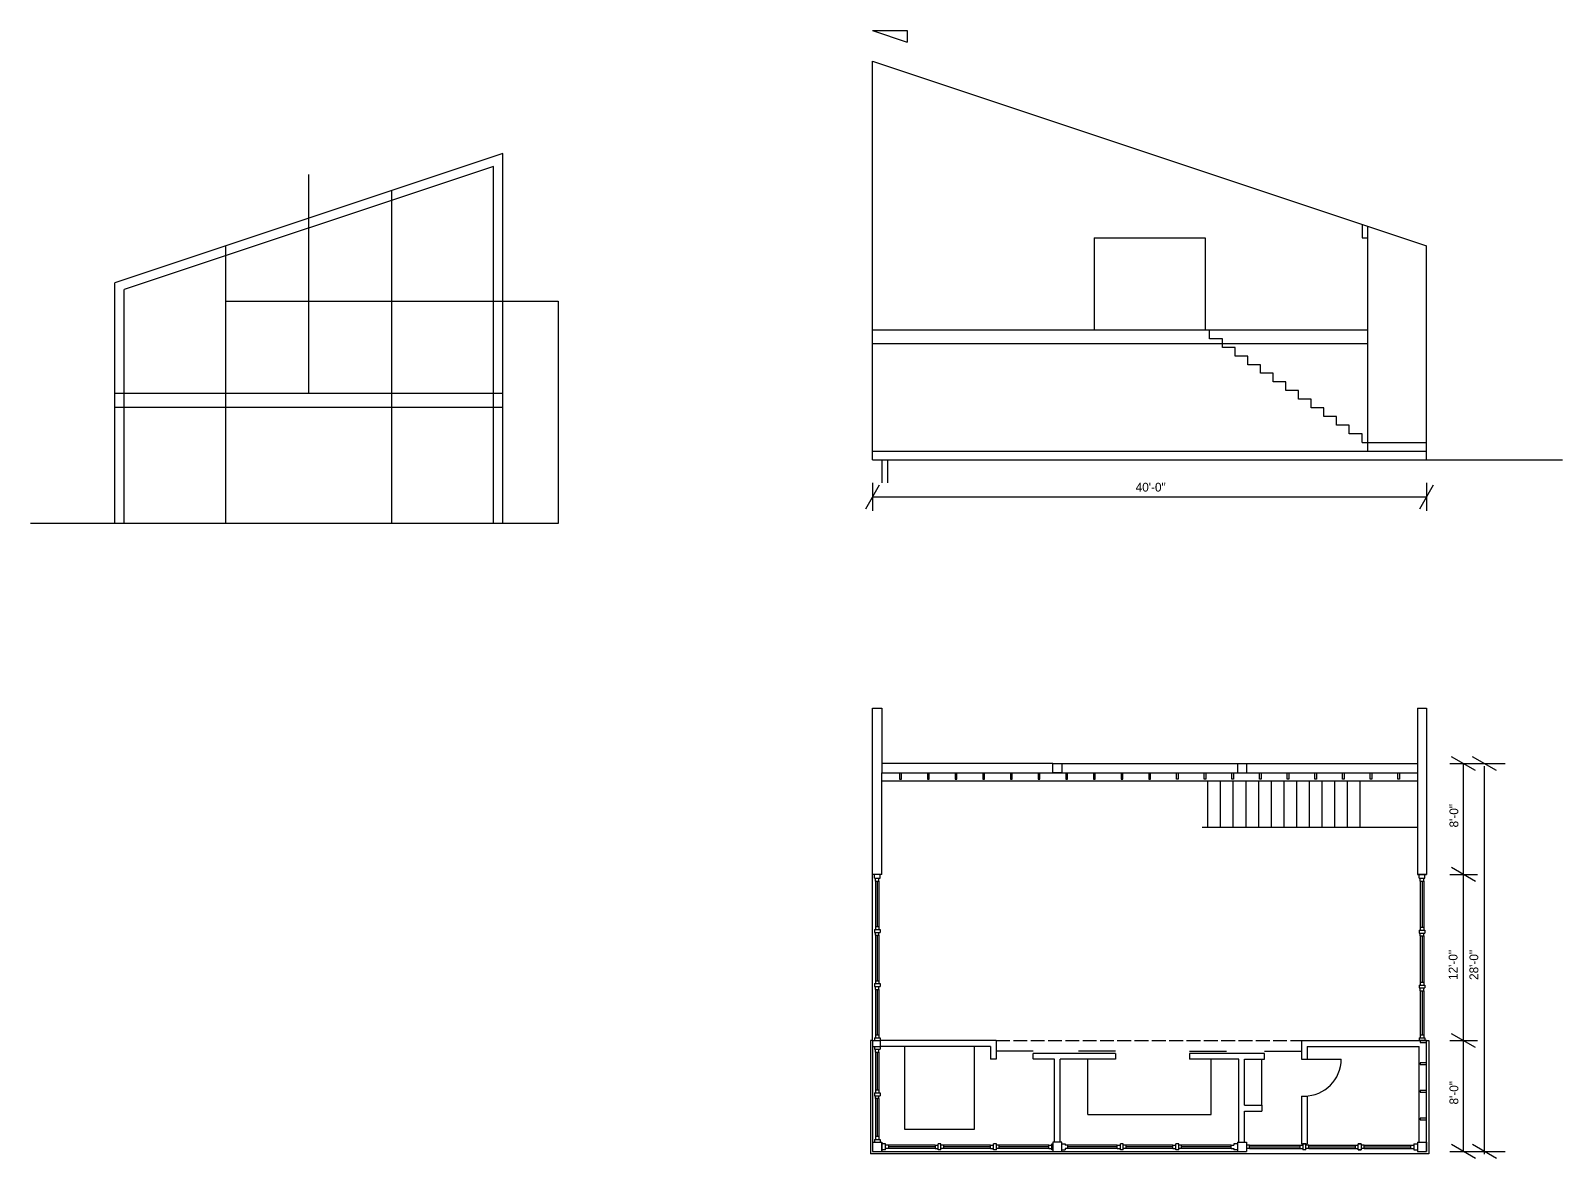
# Model space of a CAD drawing. Header units: inches. Extents: x 683 to 9370, y 1327 to 3956.
# Drawn here: x 683 to 2010, y 2825 to 3802 of the extents above; entities that cross this region are included whole.
import ezdxf

# ---------------------------------------------------------------- set-up
doc = ezdxf.new("R2010")
doc.units = ezdxf.units.IN
doc.header["$MEASUREMENT"] = 0
doc.linetypes.add('ACAD_ISO02W100', pattern=[15, 12, -3])
for name, color, linetype in [('const', 253, 'Continuous'), ('e1', 253, 'Continuous'), ('e2', 251, 'Continuous'), ('glass', 172, 'Continuous'), ('millwork', 40, 'Continuous'), ('sills', 105, 'Continuous'), ('soffit', 253, 'ACAD_ISO02W100'), ('stairs', 140, 'Continuous'), ('walls', 7, 'Continuous')]:
    doc.layers.add(name, color=color, linetype=linetype)

msp = doc.modelspace()

# ---------------------------------------------------------------- linework, layer by layer
at = {"layer": 'const'}
for p, q in [((1412.3, 3429.8), (1412.3, 3775.3)), ((1841.3, 3437.3), (1841.3, 3632.3)), ((1892.3, 3429.8), (1892.3, 3615.3)), ((1704.3, 3534.8), (1704.3, 3542.3)), ((1715.3, 3534.8), (1704.3, 3534.8)), ((1715.3, 3527.3), (1715.3, 3534.8)), ((1726.3, 3527.3), (1715.3, 3527.3)), ((1726.3, 3519.8), (1726.3, 3527.3)), ((1737.3, 3519.8), (1726.3, 3519.8)), ((1737.3, 3512.3), (1737.3, 3519.8)), ((1748.3, 3512.3), (1737.3, 3512.3)), ((1748.3, 3504.8), (1748.3, 3512.3)), ((1759.3, 3504.8), (1748.3, 3504.8)), ((1759.3, 3497.3), (1759.3, 3504.8)), ((1770.3, 3497.3), (1759.3, 3497.3)), ((1770.3, 3489.8), (1770.3, 3497.3)), ((1781.3, 3489.8), (1770.3, 3489.8)), ((1781.3, 3482.3), (1781.3, 3489.8)), ((1792.3, 3482.3), (1781.3, 3482.3)), ((1792.3, 3474.8), (1792.3, 3482.3)), ((1803.3, 3474.8), (1792.3, 3474.8)), ((1803.3, 3467.3), (1803.3, 3474.8)), ((1814.3, 3467.3), (1803.3, 3467.3)), ((1814.3, 3459.8), (1814.3, 3467.3)), ((1825.3, 3459.8), (1814.3, 3459.8)), ((1825.3, 3452.3), (1825.3, 3459.8)), ((1836.3, 3452.3), (1825.3, 3452.3)), ((1836.3, 3444.8), (1836.3, 3452.3)), ((1412.3, 3437.3), (1892.3, 3437.3)), ((1836.3, 3444.8), (1892.3, 3444.8)), ((1412.3, 3429.8), (2009.9, 3429.8)), ((1406.3, 3387.5), (1418.3, 3408.2)), ((1412.3, 3409.8), (1412.3, 3385.8)), ((1412.3, 3397.8), (1892.3, 3397.8)), ((1886.3, 3387.5), (1898.3, 3408.2)), ((1892.3, 3409.8), (1892.3, 3385.8)), ((1934.7, 3160.7), (1913.9, 3172.7)), ((1952.7, 3160.7), (1931.9, 3172.7)), ((1912.3, 3166.7), (1960.3, 3166.7)), ((1924.3, 2830.7), (1924.3, 3166.7)), ((1942.3, 2828.5), (1942.3, 3164.5)), ((1912.3, 3070.7), (1936.3, 3070.7)), ((1934.7, 3064.7), (1913.9, 3076.7)), ((1912.3, 2926.7), (1936.3, 2926.7)), ((1934.7, 2920.7), (1913.9, 2932.7)), ((1912.3, 2830.7), (1960.3, 2830.7)), ((1934.7, 2824.7), (1913.9, 2836.7)), ((1952.7, 2824.7), (1931.9, 2836.7))]:
    msp.add_line(p, q, dxfattribs=at)
at = {"layer": 'e1'}
for p, q in [((1412.3, 2926.7), (1412.3, 3070.7)), ((1410.3, 2926.7), (1410.3, 2828.7)), ((1412.3, 2926.7), (1410.3, 2926.7)), ((1892.3, 2926.7), (1894.3, 2926.7)), ((1894.3, 2926.7), (1894.3, 2828.7)), ((1894.3, 2828.7), (1410.3, 2828.7))]:
    msp.add_line(p, q, dxfattribs=at)
at = {"layer": 'e2'}
for p, q in [((1568.3, 3166.7), (1420.3, 3166.7)), ((1576.3, 3166.7), (1728.3, 3166.7)), ((1736.3, 3166.7), (1884.3, 3166.7)), ((1412.3, 2921.7), (1412.3, 2838.7)), ((1440.3, 2849.7), (1440.3, 2921.7)), ((1500.3, 2921.7), (1500.3, 2849.7)), ((1500.3, 2849.7), (1440.3, 2849.7)), ((1420.3, 2830.7), (1568.3, 2830.7)), ((1576.3, 2830.7), (1728.3, 2830.7))]:
    msp.add_line(p, q, dxfattribs=at)
at = {"layer": 'glass'}
for p, q in [((1414.8, 3064.9), (1414.8, 3025.5)), ((1417.8, 3064.9), (1417.8, 3025.5)), ((1886.8, 3064.9), (1886.8, 3024.9)), ((1889.8, 3064.9), (1889.8, 3024.9)), ((1414.8, 3018), (1414.8, 2978.6)), ((1417.8, 3018), (1417.8, 2978.6)), ((1886.8, 3017.4), (1886.8, 2977.4)), ((1889.8, 3017.4), (1889.8, 2977.4)), ((1414.8, 2971.1), (1414.8, 2931.7)), ((1417.8, 2971.1), (1417.8, 2931.7)), ((1886.8, 2969.9), (1886.8, 2931.7)), ((1889.8, 2969.9), (1889.8, 2931.7)), ((1414.8, 2916.7), (1414.8, 2884)), ((1417.8, 2916.7), (1417.8, 2884)), ((1414.8, 2876.5), (1414.8, 2843.7)), ((1417.8, 2876.5), (1417.8, 2843.7)), ((1466.5, 2836.2), (1426, 2836.2)), ((1466.5, 2833.2), (1426, 2833.2)), ((1514.5, 2836.2), (1474, 2836.2)), ((1514.5, 2833.2), (1474, 2833.2)), ((1565, 2836.2), (1522, 2836.2)), ((1565, 2833.2), (1522, 2833.2)), ((1624.3, 2836.2), (1581.5, 2836.2)), ((1624.3, 2833.2), (1581.5, 2833.2)), ((1672.3, 2836.2), (1632, 2836.2)), ((1672.3, 2833.2), (1632, 2833.2)), ((1722.8, 2836.2), (1680, 2836.2)), ((1722.8, 2833.2), (1680, 2833.2)), ((1738.8, 2836.2), (1782.6, 2836.2)), ((1738.8, 2833.2), (1782.6, 2833.2)), ((1790.1, 2836.2), (1830.6, 2836.2)), ((1790.1, 2833.2), (1830.6, 2833.2)), ((1838.1, 2836.2), (1878.6, 2836.2)), ((1838.1, 2833.2), (1878.6, 2833.2))]:
    msp.add_line(p, q, dxfattribs=at)
at = {"layer": 'millwork'}
for p, q in [((1416.3, 3064.9), (1416.3, 3025.5)), ((1888.3, 3064.9), (1888.3, 3024.9)), ((1416.3, 3018), (1416.3, 2978.6)), ((1888.3, 3017.4), (1888.3, 2977.4)), ((1416.3, 2971.1), (1416.3, 2931.7)), ((1888.3, 2969.9), (1888.3, 2931.7)), ((1416.3, 2916.7), (1416.3, 2884)), ((1551.3, 2917.7), (1519.3, 2917.7)), ((1622.8, 2917.7), (1590.8, 2917.7)), ((1598.8, 2862.7), (1598.8, 2910.7)), ((1686.8, 2917.7), (1718.8, 2917.7)), ((1705.5, 2862.7), (1705.5, 2910.7)), ((1749.5, 2870.7), (1749.5, 2910.7)), ((1751.8, 2917.7), (1783.3, 2917.7)), ((1786.3, 2910.7), (1818.3, 2910.7)), ((1416.3, 2876.5), (1416.3, 2843.7)), ((1598.8, 2862.7), (1705.5, 2862.7)), ((1466.5, 2834.7), (1426, 2834.7)), ((1514.5, 2834.7), (1474, 2834.7)), ((1565, 2834.7), (1522, 2834.7)), ((1624.3, 2834.7), (1581.5, 2834.7)), ((1672.3, 2834.7), (1632, 2834.7)), ((1722.8, 2834.7), (1680, 2834.7)), ((1738.8, 2834.7), (1782.6, 2834.7)), ((1790.1, 2834.7), (1830.6, 2834.7)), ((1838.1, 2834.7), (1878.6, 2834.7))]:
    msp.add_line(p, q, dxfattribs=at)
msp.add_arc((1786.3, 2910.7), 32, 270, 0, dxfattribs=at)
at = {"layer": 'sills'}
for p, q in [((1604.3, 3622.3), (1700.3, 3622.3)), ((1604.3, 3622.3), (1604.3, 3542.3)), ((1700.3, 3622.3), (1700.3, 3542.3)), ((1420.3, 3429.8), (1420.3, 3409.8)), ((1425.3, 3429.8), (1425.3, 3409.8))]:
    msp.add_line(p, q, dxfattribs=at)
at = {"layer": 'soffit'}
msp.add_line((1519.3, 2926.7), (1783.8, 2926.7), dxfattribs=at)
at = {"layer": 'stairs'}
for p, q in [((1702.8, 3111.7), (1702.8, 3151.7)), ((1713.8, 3111.7), (1713.8, 3151.7)), ((1724.8, 3111.7), (1724.8, 3151.7)), ((1735.8, 3111.7), (1735.8, 3151.7)), ((1746.8, 3111.7), (1746.8, 3151.7)), ((1757.8, 3111.7), (1757.8, 3151.7)), ((1768.8, 3111.7), (1768.8, 3151.7)), ((1779.8, 3111.7), (1779.8, 3151.7)), ((1790.8, 3111.7), (1790.8, 3151.7)), ((1801.8, 3111.7), (1801.8, 3151.7)), ((1812.8, 3111.7), (1812.8, 3151.7)), ((1823.8, 3111.7), (1823.8, 3151.7)), ((1834.8, 3111.7), (1834.8, 3151.7)), ((1697.8, 3111.7), (1884.3, 3111.7))]:
    msp.add_line(p, q, dxfattribs=at)
at = {"layer": 'walls'}
for p, q in [((1412.3, 3801.7), (1442.3, 3801.7)), ((1412.3, 3801.7), (1442.3, 3791.7)), ((1442.3, 3801.7), (1442.3, 3791.7)), ((1412.3, 3775.3), (1892.3, 3615.3)), ((1091.8, 3695.1), (755.8, 3583.1)), ((1091.8, 3374.8), (1091.8, 3695.1)), ((1083.8, 3684), (763.8, 3577.3)), ((923.8, 3487.3), (923.8, 3676.9)), ((1083.8, 3374.8), (1083.8, 3684)), ((995.8, 3374.8), (995.8, 3663.1)), ((1836.3, 3634), (1836.3, 3622.3)), ((1841.3, 3622.3), (1841.3, 3632.3)), ((851.8, 3374.8), (851.8, 3615.1)), ((1836.3, 3622.3), (1841.3, 3622.3)), ((755.8, 3374.8), (755.8, 3583.1)), ((763.8, 3374.8), (763.8, 3577.3)), ((851.8, 3567.3), (995.8, 3567.3)), ((995.8, 3567.3), (1139.8, 3567.3)), ((1139.8, 3567.3), (1139.8, 3374.8)), ((1841.3, 3542.3), (1412.3, 3542.3)), ((1841.3, 3530.3), (1412.3, 3530.3)), ((1091.8, 3487.3), (755.8, 3487.3)), ((1091.8, 3475.3), (755.8, 3475.3)), ((1412.3, 3437.3), (1892.3, 3437.3)), ((1412.3, 3429.8), (1425.3, 3429.8)), ((1091.8, 3374.8), (682.7, 3374.8)), ((1139.8, 3374.8), (1091.8, 3374.8)), ((1412.3, 3070.7), (1412.3, 3214.7)), ((1412.3, 3214.7), (1420.3, 3214.7)), ((1420.3, 3214.7), (1420.3, 3158.7)), ((1884.3, 3214.7), (1884.3, 3158.7)), ((1884.3, 3214.7), (1892.3, 3214.7)), ((1892.3, 3214.7), (1892.3, 3070.7)), ((1420.3, 3070.7), (1420.3, 3158.7)), ((1420.3, 3158.7), (1884.3, 3158.7)), ((1568.3, 3158.7), (1568.3, 3166.7)), ((1568.3, 3166.7), (1576.3, 3166.7)), ((1576.3, 3158.7), (1568.3, 3158.7)), ((1576.3, 3158.7), (1568.3, 3158.7)), ((1576.3, 3166.7), (1576.3, 3158.7)), ((1728.3, 3166.7), (1736.3, 3166.7)), ((1728.3, 3166.7), (1728.3, 3158.7)), ((1728.3, 3158.7), (1736.3, 3158.7)), ((1728.3, 3158.7), (1736.3, 3158.7)), ((1736.3, 3166.7), (1736.3, 3158.7)), ((1884.3, 3158.7), (1884.3, 3070.7)), ((1420.3, 3151.7), (1884.3, 3151.7)), ((1420.3, 3070.7), (1412.3, 3070.7)), ((1413.8, 3067.4), (1413.8, 3070.7)), ((1413.8, 3067.4), (1418.8, 3067.4)), ((1414.8, 3064.9), (1414.8, 3067.4)), ((1417.8, 3064.9), (1417.8, 3067.4)), ((1418.8, 3067.4), (1418.8, 3070.7)), ((1884.3, 3070.7), (1892.3, 3070.7)), ((1892.3, 3070.7), (1884.3, 3070.7)), ((1885.8, 3070.7), (1890.8, 3070.7)), ((1885.8, 3067.4), (1885.8, 3070.7)), ((1885.8, 3067.4), (1890.8, 3067.4)), ((1886.8, 3064.9), (1886.8, 3067.4)), ((1889.8, 3064.9), (1889.8, 3067.4)), ((1890.8, 3067.4), (1890.8, 3070.7)), ((1414.8, 3064.9), (1417.8, 3064.9)), ((1886.8, 3064.9), (1889.8, 3064.9)), ((1413.8, 3023), (1418.8, 3023)), ((1413.8, 3023), (1413.8, 3020.5)), ((1413.8, 3020.5), (1418.8, 3020.5)), ((1414.8, 3025.5), (1414.8, 3023)), ((1414.8, 3025.5), (1417.8, 3025.5)), ((1414.8, 3018), (1414.8, 3020.5)), ((1414.8, 3018), (1417.8, 3018)), ((1417.8, 3025.5), (1417.8, 3023)), ((1417.8, 3018), (1417.8, 3020.5)), ((1418.8, 3023), (1418.8, 3020.5)), ((1885.8, 3022.4), (1890.8, 3022.4)), ((1885.8, 3022.4), (1885.8, 3019.9)), ((1885.8, 3019.9), (1890.8, 3019.9)), ((1886.8, 3024.9), (1889.8, 3024.9)), ((1886.8, 3024.9), (1886.8, 3022.4)), ((1886.8, 3017.4), (1886.8, 3019.9)), ((1886.8, 3017.4), (1889.8, 3017.4)), ((1889.8, 3024.9), (1889.8, 3022.4)), ((1889.8, 3017.4), (1889.8, 3019.9)), ((1890.8, 3022.4), (1890.8, 3019.9)), ((1413.8, 2976.1), (1418.8, 2976.1)), ((1413.8, 2976.1), (1413.8, 2973.6)), ((1413.8, 2973.6), (1418.8, 2973.6)), ((1414.8, 2978.6), (1414.8, 2976.1)), ((1414.8, 2978.6), (1417.8, 2978.6)), ((1414.8, 2971.1), (1414.8, 2973.6)), ((1417.8, 2978.6), (1417.8, 2976.1)), ((1417.8, 2971.1), (1417.8, 2973.6)), ((1418.8, 2976.1), (1418.8, 2973.6)), ((1885.8, 2974.9), (1885.8, 2972.4)), ((1885.8, 2974.9), (1890.8, 2974.9)), ((1886.8, 2977.4), (1889.8, 2977.4)), ((1886.8, 2977.4), (1886.8, 2974.9)), ((1889.8, 2977.4), (1889.8, 2974.9)), ((1890.8, 2974.9), (1890.8, 2972.4)), ((1414.8, 2971.1), (1417.8, 2971.1)), ((1885.8, 2972.4), (1890.8, 2972.4)), ((1886.8, 2969.9), (1886.8, 2972.4)), ((1886.8, 2969.9), (1889.8, 2969.9)), ((1889.8, 2969.9), (1889.8, 2972.4)), ((1412.3, 2926.7), (1418.8, 2926.7)), ((1412.3, 2926.7), (1412.3, 2921.7)), ((1412.3, 2921.7), (1418.8, 2921.7)), ((1413.8, 2929.2), (1418.8, 2929.2)), ((1413.8, 2929.2), (1413.8, 2926.7)), ((1413.8, 2921.7), (1413.8, 2919.2)), ((1414.8, 2931.7), (1417.8, 2931.7)), ((1414.8, 2931.7), (1414.8, 2929.2)), ((1417.8, 2931.7), (1417.8, 2929.2)), ((1418.8, 2929.2), (1418.8, 2919.2)), ((1519.3, 2926.7), (1418.8, 2926.7)), ((1514.3, 2921.7), (1418.8, 2921.7)), ((1514.3, 2921.7), (1514.3, 2910.7)), ((1519.3, 2926.7), (1519.3, 2910.7)), ((1783.8, 2926.7), (1884.3, 2926.7)), ((1783.8, 2926.7), (1783.8, 2910.7)), ((1788.8, 2921.7), (1885.8, 2921.7)), ((1788.8, 2921.7), (1788.8, 2910.7)), ((1884.3, 2926.7), (1892.3, 2926.7)), ((1884.8, 2926.7), (1890.8, 2926.7)), ((1885.8, 2929.2), (1885.8, 2926.7)), ((1885.8, 2929.2), (1890.8, 2929.2)), ((1885.8, 2838.7), (1885.8, 2921.7)), ((1886.8, 2931.7), (1886.8, 2929.2)), ((1886.8, 2931.7), (1889.8, 2931.7)), ((1886.8, 2926.7), (1892.3, 2926.7)), ((1889.8, 2931.7), (1889.8, 2929.2)), ((1890.8, 2929.2), (1890.8, 2926.7)), ((1892.3, 2830.7), (1892.3, 2926.7)), ((1413.8, 2919.2), (1418.8, 2919.2)), ((1414.8, 2916.7), (1414.8, 2919.2)), ((1414.8, 2916.7), (1417.8, 2916.7)), ((1417.8, 2916.7), (1417.8, 2919.2)), ((1519.3, 2910.7), (1514.3, 2910.7)), ((1622.8, 2915.7), (1551.3, 2915.7)), ((1551.3, 2911.1), (1551.3, 2915.7)), ((1551.3, 2911.1), (1551.3, 2910.7)), ((1569.8, 2910.7), (1551.3, 2910.7)), ((1569.8, 2838.7), (1569.8, 2910.7)), ((1622.8, 2910.7), (1574.8, 2910.7)), ((1574.8, 2838.7), (1574.8, 2910.7)), ((1622.8, 2915.7), (1622.8, 2910.7)), ((1686.8, 2915.7), (1686.8, 2910.7)), ((1751.8, 2915.7), (1686.8, 2915.7)), ((1729.5, 2910.7), (1686.8, 2910.7)), ((1729.5, 2838.7), (1729.5, 2910.7)), ((1734.5, 2910.7), (1751.8, 2910.7)), ((1734.5, 2870.7), (1734.5, 2910.7)), ((1751.8, 2910.7), (1751.8, 2915.7)), ((1783.8, 2910.7), (1788.8, 2910.7)), ((1413.8, 2881.5), (1418.8, 2881.5)), ((1413.8, 2881.5), (1413.8, 2879)), ((1414.8, 2884), (1414.8, 2881.5)), ((1414.8, 2884), (1417.8, 2884)), ((1417.8, 2884), (1417.8, 2881.5)), ((1418.8, 2881.5), (1418.8, 2879)), ((1413.8, 2879), (1418.8, 2879)), ((1414.8, 2876.5), (1414.8, 2879)), ((1417.8, 2876.5), (1414.8, 2876.5)), ((1417.8, 2876.5), (1417.8, 2879)), ((1734.5, 2870.7), (1749.5, 2870.7)), ((1749.5, 2870.7), (1749.5, 2865.7)), ((1783.8, 2878.7), (1788.8, 2878.7)), ((1783.8, 2878.7), (1783.8, 2837.2)), ((1788.8, 2878.7), (1788.8, 2837.2)), ((1734.5, 2838.7), (1734.5, 2865.7)), ((1734.5, 2865.7), (1749.5, 2865.7)), ((1413.8, 2841.2), (1418.8, 2841.2)), ((1413.8, 2841.2), (1413.8, 2838.7)), ((1417.8, 2843.7), (1414.8, 2843.7)), ((1414.8, 2843.7), (1414.8, 2841.2)), ((1417.8, 2843.7), (1417.8, 2841.2)), ((1418.8, 2841.2), (1418.8, 2838.7)), ((1412.3, 2838.7), (1420.3, 2838.7)), ((1412.3, 2838.7), (1412.3, 2830.7)), ((1412.3, 2830.7), (1420.3, 2830.7)), ((1420.3, 2838.7), (1420.3, 2830.7)), ((1420.3, 2830.7), (1420.3, 2838.7)), ((1423.5, 2837.2), (1420.3, 2837.2)), ((1423.5, 2832.2), (1420.3, 2832.2)), ((1423.5, 2832.2), (1423.5, 2837.2)), ((1426, 2836.2), (1423.5, 2836.2)), ((1426, 2833.2), (1423.5, 2833.2)), ((1426, 2836.2), (1426, 2833.2)), ((1466.5, 2836.2), (1469, 2836.2)), ((1466.5, 2836.2), (1466.5, 2833.2)), ((1466.5, 2833.2), (1469, 2833.2)), ((1469, 2832.2), (1469, 2837.2)), ((1471.5, 2837.2), (1469, 2837.2)), ((1471.5, 2832.2), (1469, 2832.2)), ((1471.5, 2832.2), (1471.5, 2837.2)), ((1474, 2836.2), (1471.5, 2836.2)), ((1474, 2833.2), (1471.5, 2833.2)), ((1474, 2833.2), (1474, 2836.2)), ((1514.5, 2836.2), (1517, 2836.2)), ((1514.5, 2833.2), (1514.5, 2836.2)), ((1514.5, 2833.2), (1517, 2833.2)), ((1517, 2832.2), (1517, 2837.2)), ((1519.5, 2837.2), (1517, 2837.2)), ((1519.5, 2832.2), (1517, 2832.2)), ((1519.5, 2832.2), (1519.5, 2837.2)), ((1522, 2836.2), (1519.5, 2836.2)), ((1522, 2833.2), (1519.5, 2833.2)), ((1522, 2833.2), (1522, 2836.2)), ((1565, 2833.2), (1565, 2836.2)), ((1565, 2836.2), (1567.5, 2836.2)), ((1565, 2833.2), (1567.5, 2833.2)), ((1567.5, 2832.2), (1567.5, 2837.2)), ((1567.5, 2837.2), (1568.3, 2837.2)), ((1568.3, 2832.2), (1567.5, 2832.2)), ((1576.3, 2838.7), (1568.3, 2838.7)), ((1568.3, 2838.7), (1568.3, 2830.7)), ((1568.3, 2830.7), (1576.3, 2830.7)), ((1576.3, 2830.7), (1576.3, 2838.7)), ((1576.3, 2837.2), (1579, 2837.2)), ((1576.3, 2832.2), (1579, 2832.2)), ((1579, 2837.2), (1579, 2836.2)), ((1581.5, 2836.2), (1579, 2836.2)), ((1581.5, 2833.2), (1579, 2833.2)), ((1579, 2833.2), (1579, 2832.2)), ((1581.5, 2833.2), (1581.5, 2836.2)), ((1624.3, 2836.2), (1627, 2836.2)), ((1624.3, 2833.2), (1624.3, 2836.2)), ((1624.3, 2833.2), (1627, 2833.2)), ((1629.5, 2837.2), (1627, 2837.2)), ((1627, 2832.2), (1627, 2837.2)), ((1629.5, 2832.2), (1627, 2832.2)), ((1629.5, 2832.2), (1629.5, 2837.2)), ((1632, 2836.2), (1629.5, 2836.2)), ((1632, 2833.2), (1629.5, 2833.2)), ((1632, 2833.2), (1632, 2836.2)), ((1672.3, 2833.2), (1672.3, 2836.2)), ((1672.3, 2836.2), (1675, 2836.2)), ((1672.3, 2833.2), (1675, 2833.2)), ((1675, 2832.2), (1675, 2837.2)), ((1677.5, 2837.2), (1675, 2837.2)), ((1677.5, 2832.2), (1675, 2832.2)), ((1677.5, 2832.2), (1677.5, 2837.2)), ((1680, 2836.2), (1677.5, 2836.2)), ((1680, 2833.2), (1677.5, 2833.2)), ((1680, 2833.2), (1680, 2836.2)), ((1722.8, 2833.2), (1722.8, 2836.2)), ((1722.8, 2836.2), (1725.3, 2836.2)), ((1722.8, 2833.2), (1725.3, 2833.2)), ((1728, 2837.2), (1725.3, 2837.2)), ((1725.3, 2837.2), (1725.3, 2836.2)), ((1725.3, 2833.2), (1725.3, 2832.2)), ((1728, 2832.2), (1725.3, 2832.2)), ((1728.3, 2838.7), (1736.3, 2838.7)), ((1728.3, 2838.7), (1728.3, 2830.7)), ((1728.3, 2830.7), (1736.3, 2830.7)), ((1736.3, 2838.7), (1736.3, 2830.7)), ((1738.8, 2836.2), (1736.3, 2836.2)), ((1738.8, 2833.2), (1736.3, 2833.2)), ((1738.8, 2833.2), (1738.8, 2836.2)), ((1782.6, 2833.2), (1782.6, 2836.2)), ((1782.6, 2836.2), (1785.1, 2836.2)), ((1782.6, 2833.2), (1785.1, 2833.2)), ((1783.8, 2837.2), (1788.8, 2837.2)), ((1785.1, 2837.2), (1785.1, 2832.2)), ((1787.6, 2837.2), (1785.1, 2837.2)), ((1787.6, 2832.2), (1785.1, 2832.2)), ((1787.6, 2832.2), (1787.6, 2837.2)), ((1790.1, 2836.2), (1787.6, 2836.2)), ((1790.1, 2833.2), (1787.6, 2833.2)), ((1790.1, 2833.2), (1790.1, 2836.2)), ((1830.6, 2836.2), (1833.1, 2836.2)), ((1830.6, 2833.2), (1830.6, 2836.2)), ((1830.6, 2833.2), (1833.1, 2833.2)), ((1833.1, 2832.2), (1833.1, 2837.2)), ((1833.1, 2837.2), (1835.6, 2837.2)), ((1835.6, 2837.2), (1833.1, 2837.2)), ((1833.1, 2832.2), (1835.6, 2832.2)), ((1835.6, 2832.2), (1833.1, 2832.2)), ((1835.6, 2837.2), (1835.6, 2832.2)), ((1838.1, 2836.2), (1835.6, 2836.2)), ((1838.1, 2833.2), (1835.6, 2833.2)), ((1838.1, 2833.2), (1838.1, 2836.2)), ((1838.1, 2833.2), (1838.1, 2836.2)), ((1878.6, 2833.2), (1878.6, 2836.2)), ((1878.6, 2836.2), (1881.1, 2836.2)), ((1878.6, 2833.2), (1881.1, 2833.2)), ((1881.1, 2837.2), (1881.1, 2832.2)), ((1881.1, 2837.2), (1884.3, 2837.2)), ((1881.1, 2832.2), (1884.3, 2832.2)), ((1884.3, 2838.7), (1892.3, 2838.7)), ((1884.3, 2838.7), (1884.3, 2830.7)), ((1884.3, 2830.7), (1892.3, 2830.7)), ((1892.3, 2838.7), (1892.3, 2830.7))]:
    msp.add_line(p, q, dxfattribs=at)
for points in [[(1435.7, 3158.7), (1435.7, 3153.2), (1437.2, 3153.2), (1437.2, 3158.7)], [(1459.7, 3158.7), (1459.7, 3153.2), (1461.2, 3153.2), (1461.2, 3158.7)], [(1483.7, 3158.7), (1483.7, 3153.2), (1485.2, 3153.2), (1485.2, 3158.7)], [(1507.7, 3158.7), (1507.7, 3153.2), (1509.2, 3153.2), (1509.2, 3158.7)], [(1531.7, 3158.7), (1531.7, 3153.2), (1533.2, 3153.2), (1533.2, 3158.7)], [(1555.7, 3158.7), (1555.7, 3153.2), (1557.2, 3153.2), (1557.2, 3158.7)], [(1579.6, 3158.7), (1579.6, 3153.2), (1581.1, 3153.2), (1581.1, 3158.7)], [(1603.6, 3158.7), (1603.6, 3153.2), (1605.1, 3153.2), (1605.1, 3158.7)], [(1627.6, 3158.7), (1627.6, 3153.2), (1629.1, 3153.2), (1629.1, 3158.7)], [(1651.6, 3158.7), (1651.6, 3153.2), (1653.1, 3153.2), (1653.1, 3158.7)], [(1677.1, 3158.7), (1677.1, 3153.2), (1675.6, 3153.2), (1675.6, 3158.7)], [(1701.1, 3158.7), (1701.1, 3153.2), (1699.6, 3153.2), (1699.6, 3158.7)], [(1725.1, 3158.7), (1725.1, 3153.2), (1723.6, 3153.2), (1723.6, 3158.7)], [(1748.9, 3158.7), (1748.9, 3153.2), (1747.4, 3153.2), (1747.4, 3158.7)], [(1772.9, 3158.7), (1772.9, 3153.2), (1771.4, 3153.2), (1771.4, 3158.7)], [(1796.9, 3158.7), (1796.9, 3153.2), (1795.4, 3153.2), (1795.4, 3158.7)], [(1820.9, 3158.7), (1820.9, 3153.2), (1819.4, 3153.2), (1819.4, 3158.7)], [(1844.9, 3158.7), (1844.9, 3153.2), (1843.4, 3153.2), (1843.4, 3158.7)], [(1868.9, 3158.7), (1868.9, 3153.2), (1867.4, 3153.2), (1867.4, 3158.7)], [(1892.3, 2926.7), (1886.8, 2926.7), (1886.8, 2925.2), (1892.3, 2925.2)], [(1892.3, 2907.5), (1886.8, 2907.5), (1886.8, 2906), (1892.3, 2906)], [(1892.3, 2883.5), (1886.8, 2883.5), (1886.8, 2882), (1892.3, 2882)], [(1892.3, 2859.5), (1886.8, 2859.5), (1886.8, 2858), (1892.3, 2858)]]:
    msp.add_lwpolyline(points, dxfattribs=at)

# ---------------------------------------------------------------- texts
at = {"layer": 'const', "insert": (1640.2, 3410), "char_height": 7.64, "width": 2912.54, "attachment_point": 1}
msp.add_mtext('40\'-0"', dxfattribs=at)
at = {"layer": 'const', "char_height": 7.64, "width": 2912.54, "attachment_point": 1, "rotation": 90}
for s, insert in [('8\'-0"', (1912.1, 3111.4)), ('12\'-0"', (1911.4, 2979.3)), ('28\'-0"', (1929.4, 2979.3)), ('8\'-0"', (1912.1, 2871.4))]:
    msp.add_mtext(s, dxfattribs=dict(at, insert=insert))

doc.saveas('drawing.dxf')
